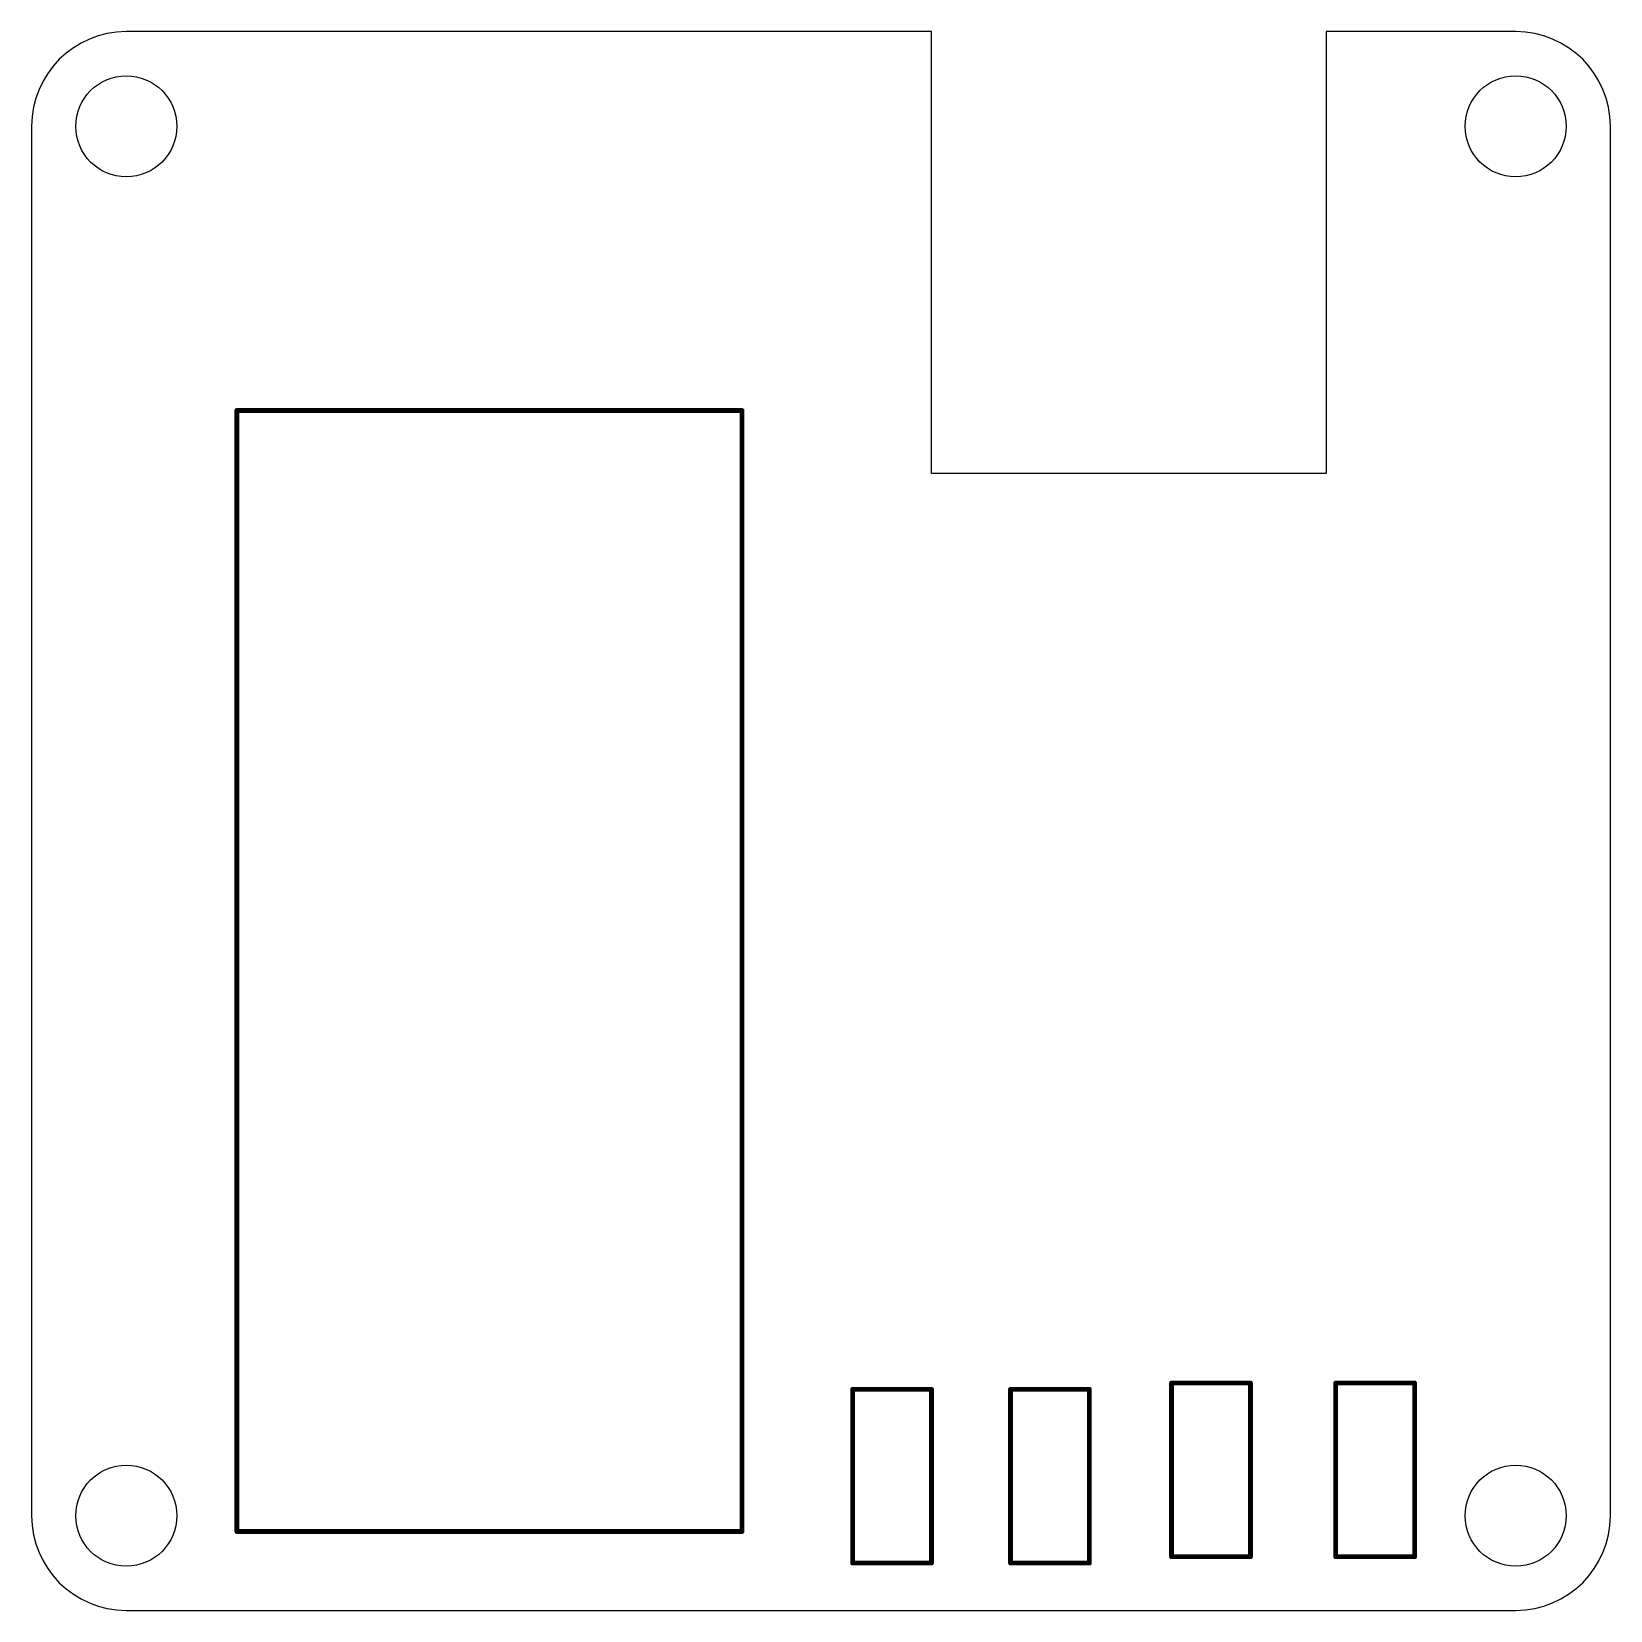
# Model space of a CAD drawing. Extents: x 0 to 50, y 0 to 50.
import ezdxf

# ---------------------------------------------------------------- set-up
doc = ezdxf.new("R2010")
doc.units = 0
doc.layers.add('20', color=30, linetype='CONTINUOUS')

msp = doc.modelspace()

# ---------------------------------------------------------------- linework, layer by layer
at = {"layer": '20'}
for p, q in [((28.5, 50), (3, 50)), ((28.5, 36), (28.5, 50)), ((47, 50), (41, 50)), ((41, 50), (41, 36)), ((0, 47), (0, 3)), ((50, 3), (50, 47)), ((41, 36), (28.5, 36)), ((3, 0), (47, 0))]:
    msp.add_line(p, q, dxfattribs=at)
at = {"layer": '20', "const_width": 0.1524}
for points in [[(6.5, 38), (22.5, 38)], [(6.5, 2.5), (6.5, 38)], [(22.5, 38), (22.5, 2.5)], [(26, 7), (28.5, 7)], [(26, 1.5), (26, 7)], [(28.5, 7), (28.5, 1.5)], [(31, 7), (33.5, 7)], [(31, 1.5), (31, 7)], [(33.5, 7), (33.5, 1.5)], [(36.1, 7.2), (38.6, 7.2)], [(36.1, 1.7), (36.1, 7.2)], [(38.6, 7.2), (38.6, 1.7)], [(41.3, 7.2), (43.8, 7.2)], [(41.3, 1.7), (41.3, 7.2)], [(43.8, 7.2), (43.8, 1.7)], [(22.5, 2.5), (6.5, 2.5)], [(28.5, 1.5), (26, 1.5)], [(33.5, 1.5), (31, 1.5)], [(38.6, 1.7), (36.1, 1.7)], [(43.8, 1.7), (41.3, 1.7)]]:
    msp.add_lwpolyline(points, dxfattribs=at)
at = {"layer": '20', "const_width": 0.0762}
for points in [[(6.5, 38.0381, 1), (6.5, 37.9619)], [(6.5381, 38, 1), (6.4619, 38)], [(22.5381, 38, 1), (22.4619, 38)], [(22.5, 37.9619, 1), (22.5, 38.0381)], [(26, 7.0381, 1), (26, 6.9619)], [(26.0381, 7, 1), (25.9619, 7)], [(28.5381, 7, 1), (28.4619, 7)], [(28.5, 6.9619, 1), (28.5, 7.0381)], [(31, 7.0381, 1), (31, 6.9619)], [(31.0381, 7, 1), (30.9619, 7)], [(33.5381, 7, 1), (33.4619, 7)], [(33.5, 6.9619, 1), (33.5, 7.0381)], [(36.1, 7.2381, 1), (36.1, 7.1619)], [(36.1381, 7.2, 1), (36.0619, 7.2)], [(38.6381, 7.2, 1), (38.5619, 7.2)], [(38.6, 7.1619, 1), (38.6, 7.2381)], [(41.3, 7.2381, 1), (41.3, 7.1619)], [(41.3381, 7.2, 1), (41.2619, 7.2)], [(43.8381, 7.2, 1), (43.7619, 7.2)], [(43.8, 7.1619, 1), (43.8, 7.2381)], [(6.5, 2.5381, 1), (6.5, 2.4619)], [(6.4619, 2.5, 1), (6.5381, 2.5)], [(22.4619, 2.5, 1), (22.5381, 2.5)], [(22.5, 2.4619, 1), (22.5, 2.5381)], [(26, 1.5381, 1), (26, 1.4619)], [(25.9619, 1.5, 1), (26.0381, 1.5)], [(28.4619, 1.5, 1), (28.5381, 1.5)], [(28.5, 1.4619, 1), (28.5, 1.5381)], [(31, 1.5381, 1), (31, 1.4619)], [(30.9619, 1.5, 1), (31.0381, 1.5)], [(33.4619, 1.5, 1), (33.5381, 1.5)], [(33.5, 1.4619, 1), (33.5, 1.5381)], [(36.1, 1.7381, 1), (36.1, 1.6619)], [(36.0619, 1.7, 1), (36.1381, 1.7)], [(38.5619, 1.7, 1), (38.6381, 1.7)], [(38.6, 1.6619, 1), (38.6, 1.7381)], [(41.3, 1.7381, 1), (41.3, 1.6619)], [(41.2619, 1.7, 1), (41.3381, 1.7)], [(43.7619, 1.7, 1), (43.8381, 1.7)], [(43.8, 1.6619, 1), (43.8, 1.7381)]]:
    msp.add_lwpolyline(points, format="xyb", dxfattribs=at)
at = {"layer": '20'}
for centre in [(3, 47), (47, 47), (3, 3), (47, 3)]:
    msp.add_circle(centre, 1.6, dxfattribs=at)
for centre, start, end in [((3, 47), 90, 180), ((47, 47), 0, 90), ((3, 3), 180, 270), ((47, 3), 270, 0)]:
    msp.add_arc(centre, 3, start, end, dxfattribs=at)

doc.saveas('drawing.dxf')
